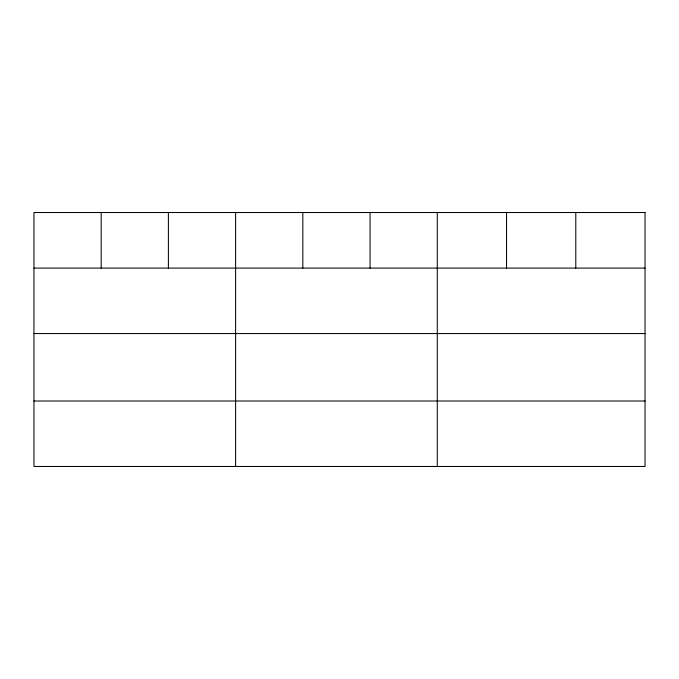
<?xml version="1.0" encoding="UTF-8"?>
<svg xmlns="http://www.w3.org/2000/svg" width="679" height="679" viewBox="0 0 679 679"><rect width="100%" height="100%" fill="white"/><g stroke="black" fill="none" stroke-linecap="round" stroke-linejoin="round"><path stroke-width="1.02" d="M33.95 268.095L645.05 268.095M33.95 333.559L645.05 333.559M33.95 401.009L645.05 401.009M575.792 212.519L575.792 268.095M506.534 212.519L506.534 268.095M437.276 212.519L437.276 466.481M370.055 212.519L370.055 268.095M302.834 212.519L302.834 268.095M235.613 212.519L235.613 466.481M168.392 212.519L168.392 268.095M101.171 212.519L101.171 268.095M645.05 212.519L33.95 212.519L33.95 466.481L645.05 466.481L645.05 212.519"/></g></svg>
